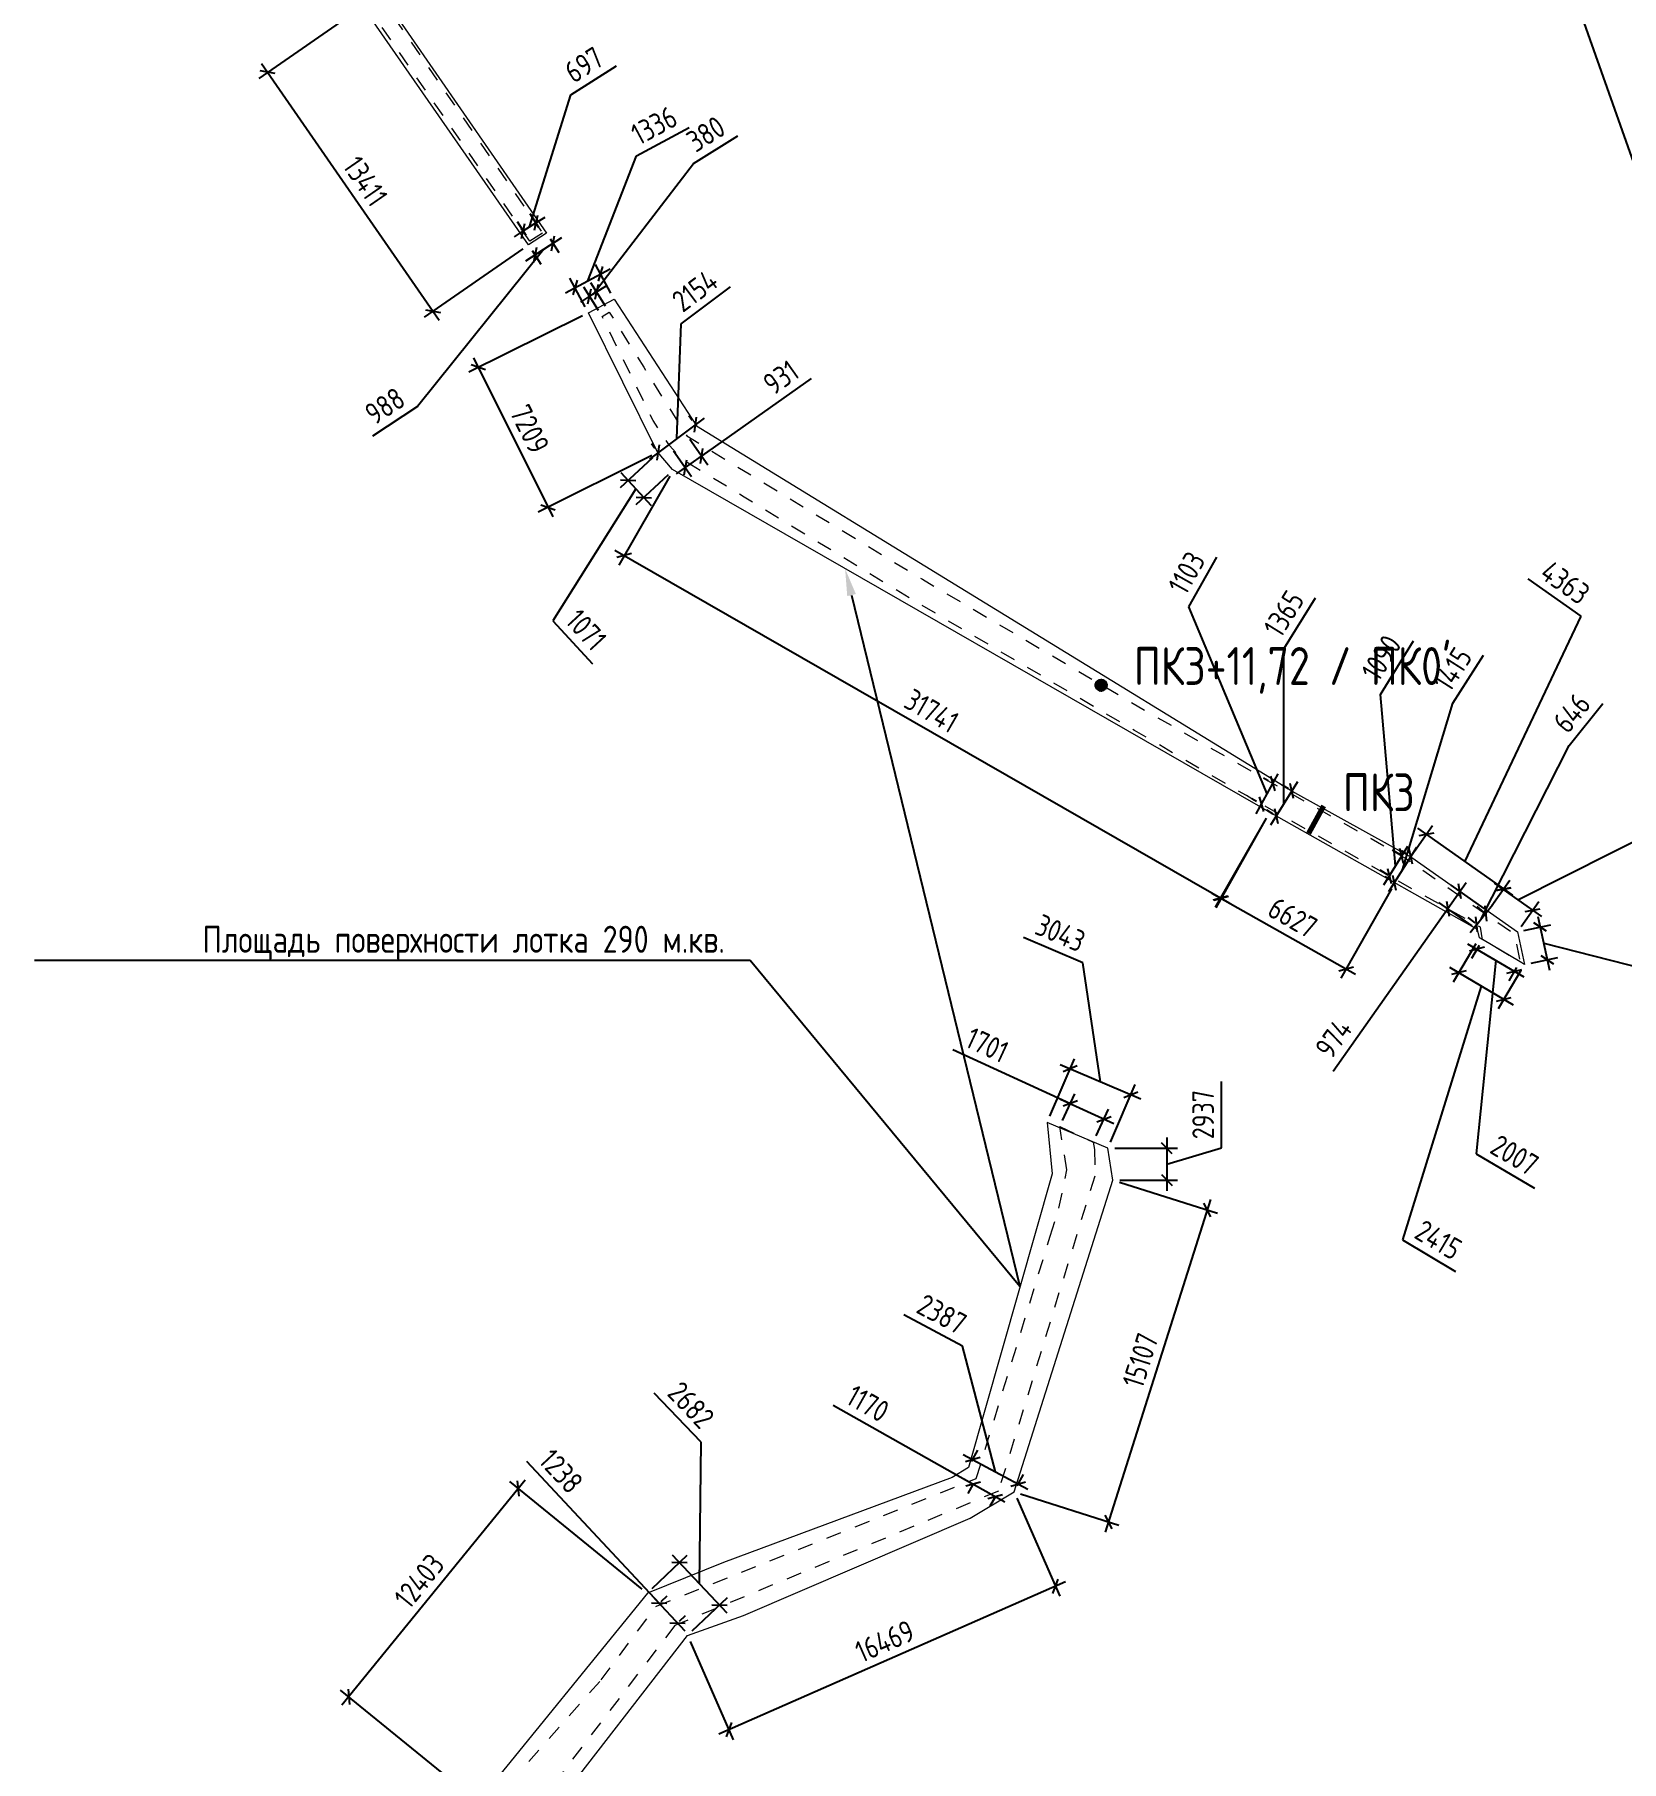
# Model space of a CAD drawing. Header units: millimetres. Extents: x 23457745 to 25202521, y 22218467 to 22861220.
# Drawn here: x 24549136 to 24622388, y 22540791 to 22620525 of the extents above; entities that cross this region are included whole.
import ezdxf
from ezdxf import colors
from ezdxf.entities.mleader import LeaderData, LeaderLine
from ezdxf.math import Vec2, Vec3

# ---------------------------------------------------------------- set-up
doc = ezdxf.new("R2010")
doc.units = ezdxf.units.MM
doc.linetypes.add('Штриховая', pattern=[2822.222233, 1411.111116, -1411.111116])
doc.layers.add('Выноски', color=7, linetype='Continuous')
doc.layers.add('Пикеты', color=1, linetype='Continuous', lineweight=60)
doc.styles.add('GOST 2.304', font='GOST_type.ttf')
doc.dimstyles.new('SPDS', dxfattribs={"dimscale": 100, "dimtxt": 2, "dimasz": 1, "dimexe": 1, "dimexo": 0.625, "dimgap": 0.7, "dimtad": 1, "dimdec": 0, "dimrnd": 0.001, "dimtxsty": 'GOST 2.304', "dimblk": 'OBLIQUE', "dimcen": 1.5, "dimdle": 1, "dimadec": 0, "dimazin": 2, "dimtfac": 0.75, "dimtdec": 0, "dimtmove": 1, "dimatfit": 3, "dimldrblk": 'OBLIQUE', "dimfxl": 1.25, "dimtolj": 1, "dimarcsym": 0})

# ---------------------------------------------------------------- blocks, each defined once
blk = doc.blocks.new('_Oblique')
at = {"color": 0, "linetype": 'ByBlock', "lineweight": -2}
blk.add_line((-0.5, -0.5), (0.5, 0.5), dxfattribs=at)
blk = doc.blocks.new('*D129')
at = {"color": 0, "lineweight": -2, "transparency": 16777216}
for p, q in [((24571819, 22610072), (24573483, 22611160)), ((24572933, 22611087), (24573338, 22610468)), ((24572651, 22610616), (24566816, 22603345)), ((24572106, 22610546), (24572511, 22609927)), ((24566816, 22603345), (24564734, 22601984))]:
    blk.add_line(p, q, dxfattribs=at)
at = {"layer": 'Defpoints', "color": 0, "lineweight": 30, "transparency": 16777216}
for p in [(24572762, 22611348), (24571935, 22610808), (24573064, 22610886)]:
    blk.add_point(p, dxfattribs=at)
at = {"color": 0, "lineweight": -2, "transparency": 16777216, "xscale": 500.0000000000001, "yscale": 500.0000000000001, "zscale": 500.0000000000001}
for p, rotation in [((24573064, 22610886), 33.17093584792181), ((24572237, 22610346), 213.1709358479218)]:
    blk.add_blockref('_Oblique', p, dxfattribs=dict(at, rotation=rotation))
at = {"color": 0, "transparency": 16777216, "insert": (24565309, 22603376), "char_height": 1000, "attachment_point": 5, "rotation": 33.17094, "style": 'GOST 2.304'}
blk.add_mtext('\\A1;988', dxfattribs=at)
blk = doc.blocks.new('*D130')
at = {"color": 0, "lineweight": -2, "transparency": 16777216}
for p, q in [((24573897, 22617744), (24575999, 22619077)), ((24571986, 22611642), (24573897, 22617744)), ((24571827, 22611242), (24571424, 22611877)), ((24571692, 22611455), (24572280, 22611828)), ((24571692, 22611455), (24572280, 22611828)), ((24572416, 22611615), (24572013, 22612250)), ((24572280, 22611828), (24572703, 22612096)), ((24571692, 22611455), (24571269, 22611187))]:
    blk.add_line(p, q, dxfattribs=at)
at = {"layer": 'Defpoints', "color": 0, "lineweight": 30, "transparency": 16777216}
for p in [(24572280, 22611828), (24571994, 22610978), (24572583, 22611351)]:
    blk.add_point(p, dxfattribs=at)
at = {"color": 0, "lineweight": -2, "transparency": 16777216, "xscale": 500.0000000000001, "yscale": 500.0000000000001, "zscale": 500.0000000000001}
for p, rotation in [((24571692, 22611455), 32.37589758672033), ((24572280, 22611828), 212.3758975867203)]:
    blk.add_blockref('_Oblique', p, dxfattribs=dict(at, rotation=rotation))
at = {"color": 0, "transparency": 16777216, "insert": (24574492, 22619129), "char_height": 1000, "attachment_point": 5, "rotation": 32.3759, "style": 'GOST 2.304'}
blk.add_mtext('\\A1;697', dxfattribs=at)
blk = doc.blocks.new('*D131')
at = {"color": 0, "lineweight": -2, "transparency": 16777216}
for p, q in [((24579551, 22614571), (24581599, 22615854)), ((24574916, 22608540), (24579551, 22614571)), ((24575169, 22607779), (24574489, 22608863)), ((24574755, 22608439), (24575077, 22608641)), ((24574755, 22608439), (24575077, 22608641)), ((24575491, 22607980), (24574812, 22609065)), ((24575077, 22608641), (24575501, 22608906)), ((24574755, 22608439), (24574331, 22608174))]:
    blk.add_line(p, q, dxfattribs=at)
at = {"layer": 'Defpoints', "color": 0, "lineweight": 30, "transparency": 16777216}
for p in [(24575077, 22608641), (24575656, 22607715), (24575334, 22607514)]:
    blk.add_point(p, dxfattribs=at)
at = {"color": 0, "lineweight": -2, "transparency": 16777216, "xscale": 500.0000000000001, "yscale": 500.0000000000001, "zscale": 500.0000000000001}
for p, rotation in [((24574755, 22608439), 32.05347084838372), ((24575077, 22608641), 212.0534708483837)]:
    blk.add_blockref('_Oblique', p, dxfattribs=dict(at, rotation=rotation))
at = {"color": 0, "transparency": 16777216, "insert": (24580123, 22615933), "char_height": 1000, "attachment_point": 5, "rotation": 32.05347, "style": 'GOST 2.304'}
blk.add_mtext('\\A1;380', dxfattribs=at)
blk = doc.blocks.new('*D132')
at = {"color": 0, "lineweight": -2, "transparency": 16777216}
for p, q in [((24576915, 22614922), (24579360, 22616230)), ((24574676, 22609155), (24576915, 22614922)), ((24573646, 22608604), (24575706, 22609706)), ((24575737, 22608588), (24575029, 22609911)), ((24574559, 22607958), (24573851, 22609281))]:
    blk.add_line(p, q, dxfattribs=at)
at = {"layer": 'Defpoints', "color": 0, "lineweight": 30, "transparency": 16777216}
for p in [(24575265, 22609470), (24575884, 22608312), (24574707, 22607682)]:
    blk.add_point(p, dxfattribs=at)
at = {"color": 0, "lineweight": -2, "transparency": 16777216, "xscale": 500.0000000000001, "yscale": 500.0000000000001, "zscale": 500.0000000000001}
for p, rotation in [((24575265, 22609470), 28.14807599645665), ((24574087, 22608840), 208.1480759964567)]:
    blk.add_blockref('_Oblique', p, dxfattribs=dict(at, rotation=rotation))
at = {"color": 0, "transparency": 16777216, "insert": (24577736, 22616326), "char_height": 1000, "attachment_point": 5, "rotation": 28.14808, "style": 'GOST 2.304'}
blk.add_mtext('\\A1;1336', dxfattribs=at)
blk = doc.blocks.new('*D133')
at = {"color": 0, "lineweight": -2, "transparency": 16777216}
for p, q in [((24578988, 22607169), (24581267, 22608872)), ((24578781, 22601870), (24578988, 22607169)), ((24580044, 22602814), (24577517, 22600925)), ((24579499, 22602707), (24579344, 22602915)), ((24577774, 22601417), (24577618, 22601625))]:
    blk.add_line(p, q, dxfattribs=at)
at = {"layer": 'Defpoints', "color": 0, "lineweight": 30, "transparency": 16777216}
for p in [(24579686, 22602457), (24577918, 22601225), (24577961, 22601167)]:
    blk.add_point(p, dxfattribs=at)
at = {"color": 0, "lineweight": -2, "transparency": 16777216, "xscale": 500.0000000000001, "yscale": 500.0000000000001, "zscale": 500.0000000000001}
for p, rotation in [((24579643, 22602515), 36.77916341213177), ((24577918, 22601225), 216.7791634121318)]:
    blk.add_blockref('_Oblique', p, dxfattribs=dict(at, rotation=rotation))
at = {"color": 0, "transparency": 16777216, "insert": (24579618, 22608702), "char_height": 1000, "attachment_point": 5, "rotation": 36.77916, "style": 'GOST 2.304'}
blk.add_mtext('\\A1;2154', dxfattribs=at)
blk = doc.blocks.new('*D134')
at = {"color": 0, "lineweight": -2, "transparency": 16777216}
for p, q in [((24584979, 22604638), (24579932, 22601066)), ((24578764, 22600239), (24580340, 22601355)), ((24579387, 22601836), (24580221, 22600658)), ((24578627, 22601298), (24579461, 22600120))]:
    blk.add_line(p, q, dxfattribs=at)
at = {"layer": 'Defpoints', "color": 0, "lineweight": 30, "transparency": 16777216}
for p in [(24578446, 22601553), (24579206, 22602091), (24579932, 22601066)]:
    blk.add_point(p, dxfattribs=at)
at = {"color": 0, "lineweight": -2, "transparency": 16777216, "xscale": 500.0000000000001, "yscale": 500.0000000000001, "zscale": 500.0000000000001}
for p, rotation in [((24579932, 22601066), 35.28800620713806), ((24579172, 22600528), 215.2880062071381)]:
    blk.add_blockref('_Oblique', p, dxfattribs=dict(at, rotation=rotation))
at = {"color": 0, "transparency": 16777216, "insert": (24583589, 22604696), "char_height": 1000, "attachment_point": 5, "rotation": 35.28801, "style": 'GOST 2.304'}
blk.add_mtext('\\A1;931', dxfattribs=at)
blk = doc.blocks.new('*D135')
at = {"color": 0, "lineweight": -2, "transparency": 16777216}
for p, q in [((24606796, 22592157), (24608261, 22594510)), ((24606809, 22585023), (24606796, 22592157)), ((24607434, 22586027), (24606184, 22584019)), ((24607026, 22585692), (24606746, 22585867)), ((24606305, 22584534), (24606024, 22584708))]:
    blk.add_line(p, q, dxfattribs=at)
at = {"layer": 'Defpoints', "color": 0, "lineweight": 30, "transparency": 16777216}
for p in [(24607291, 22585527), (24606449, 22584444), (24606570, 22584368)]:
    blk.add_point(p, dxfattribs=at)
at = {"color": 0, "lineweight": -2, "transparency": 16777216, "xscale": 500.0000000000001, "yscale": 500.0000000000001, "zscale": 500.0000000000001}
for p, rotation in [((24607170, 22585603), 58.09949749974208), ((24606449, 22584444), 238.0994974997421)]:
    blk.add_blockref('_Oblique', p, dxfattribs=dict(at, rotation=rotation))
at = {"color": 0, "transparency": 16777216, "insert": (24606806, 22593783), "char_height": 1000, "attachment_point": 5, "rotation": 58.0995, "style": 'GOST 2.304'}
blk.add_mtext('\\A1;1365', dxfattribs=at)
blk = doc.blocks.new('*D136')
at = {"color": 0, "lineweight": -2, "transparency": 16777216}
for p, q in [((24602416, 22594105), (24603704, 22596398)), ((24606034, 22585468), (24602416, 22594105)), ((24605519, 22584551), (24606548, 22586385)), ((24606079, 22586075), (24605868, 22586194)), ((24605539, 22585113), (24605328, 22585232))]:
    blk.add_line(p, q, dxfattribs=at)
at = {"layer": 'Defpoints', "color": 0, "lineweight": 30, "transparency": 16777216}
for p in [(24606304, 22585949), (24606352, 22585922), (24605812, 22584960)]:
    blk.add_point(p, dxfattribs=at)
at = {"color": 0, "lineweight": -2, "transparency": 16777216, "xscale": 500.0000000000001, "yscale": 500.0000000000001, "zscale": 500.0000000000001}
for p, rotation in [((24606304, 22585949), 60.6872602536714), ((24605764, 22584987), 240.6872602536714)]:
    blk.add_blockref('_Oblique', p, dxfattribs=dict(at, rotation=rotation))
at = {"color": 0, "transparency": 16777216, "insert": (24602318, 22595668), "char_height": 1000, "attachment_point": 5, "rotation": 60.68726, "style": 'GOST 2.304'}
blk.add_mtext('\\A1;1103', dxfattribs=at)
blk = doc.blocks.new('*D137')
at = {"color": 0, "lineweight": -2, "transparency": 16777216}
for p, q in [((24614604, 22589658), (24616015, 22591876)), ((24612279, 22581966), (24614604, 22589658)), ((24612927, 22582985), (24611631, 22580947)), ((24612443, 22582701), (24612237, 22582832)), ((24611683, 22581506), (24611477, 22581637))]:
    blk.add_line(p, q, dxfattribs=at)
at = {"layer": 'Defpoints', "color": 0, "lineweight": 30, "transparency": 16777216}
for p in [(24612707, 22582533), (24611899, 22581369), (24611947, 22581339)]:
    blk.add_point(p, dxfattribs=at)
at = {"color": 0, "lineweight": -2, "transparency": 16777216, "xscale": 500.0000000000001, "yscale": 500.0000000000001, "zscale": 500.0000000000001}
for p, rotation in [((24612659, 22582564), 57.54372303176254), ((24611899, 22581369), 237.5437230317625)]:
    blk.add_blockref('_Oblique', p, dxfattribs=dict(at, rotation=rotation))
at = {"color": 0, "transparency": 16777216, "insert": (24614591, 22591223), "char_height": 1000, "attachment_point": 5, "rotation": 57.54372, "style": 'GOST 2.304'}
blk.add_mtext('\\A1;1415', dxfattribs=at)
blk = doc.blocks.new('*D138')
at = {"color": 0, "lineweight": -2, "transparency": 16777216}
for p, q in [((24611264, 22590057), (24612795, 22592538)), ((24611960, 22582139), (24611264, 22590057)), ((24612509, 22583028), (24611411, 22581250)), ((24612198, 22582633), (24611821, 22582865)), ((24611625, 22581705), (24611248, 22581938))]:
    blk.add_line(p, q, dxfattribs=at)
at = {"layer": 'Defpoints', "color": 0, "lineweight": 30, "transparency": 16777216}
for p in [(24612463, 22582468), (24611674, 22581675), (24611891, 22581541)]:
    blk.add_point(p, dxfattribs=at)
at = {"color": 0, "lineweight": -2, "transparency": 16777216, "xscale": 500.0000000000001, "yscale": 500.0000000000001, "zscale": 500.0000000000001}
for p, rotation in [((24612246, 22582602), 58.3139419990542), ((24611674, 22581675), 238.3139419990542)]:
    blk.add_blockref('_Oblique', p, dxfattribs=dict(at, rotation=rotation))
at = {"color": 0, "transparency": 16777216, "insert": (24611306, 22591745), "char_height": 1000, "attachment_point": 5, "rotation": 58.31394, "style": 'GOST 2.304'}
blk.add_mtext('\\A1;1090', dxfattribs=at)
blk = doc.blocks.new('*D139')
at = {"color": 0, "lineweight": -2, "transparency": 16777216}
for p, q in [((24619974, 22587695), (24621532, 22589634)), ((24615912, 22579693), (24619974, 22587695)), ((24615710, 22579442), (24616114, 22579945)), ((24615710, 22579442), (24616114, 22579945)), ((24616036, 22580008), (24615725, 22580258)), ((24616114, 22579945), (24616428, 22580335)), ((24615631, 22579505), (24615320, 22579755)), ((24615710, 22579442), (24615397, 22579052))]:
    blk.add_line(p, q, dxfattribs=at)
at = {"layer": 'Defpoints', "color": 0, "lineweight": 30, "transparency": 16777216}
for p in [(24616114, 22579945), (24616280, 22579813), (24615875, 22579309)]:
    blk.add_point(p, dxfattribs=at)
at = {"color": 0, "lineweight": -2, "transparency": 16777216, "xscale": 500.0000000000001, "yscale": 500.0000000000001, "zscale": 500.0000000000001}
for p, rotation in [((24616114, 22579945), 231.2246603071635), ((24615710, 22579442), 51.22466030716352)]:
    blk.add_blockref('_Oblique', p, dxfattribs=dict(at, rotation=rotation))
at = {"color": 0, "transparency": 16777216, "insert": (24620090, 22589197), "char_height": 1000, "attachment_point": 5, "rotation": 51.22466, "style": 'GOST 2.304'}
blk.add_mtext('\\A1;646', dxfattribs=at)
blk = doc.blocks.new('*D140')
at = {"color": 0, "lineweight": -2, "transparency": 16777216}
for p, q in [((24614081, 22579760), (24615219, 22581374)), ((24616052, 22580174), (24614522, 22581253)), ((24609079, 22572666), (24614369, 22580169)), ((24615491, 22579378), (24613961, 22580457))]:
    blk.add_line(p, q, dxfattribs=at)
at = {"layer": 'Defpoints', "color": 0, "lineweight": 30, "transparency": 16777216}
for p in [(24614930, 22580965), (24616307, 22579994), (24615746, 22579198)]:
    blk.add_point(p, dxfattribs=at)
at = {"color": 0, "lineweight": -2, "transparency": 16777216, "xscale": 500.0000000000001, "yscale": 500.0000000000001, "zscale": 500.0000000000001}
for p, rotation in [((24614930, 22580965), 54.81044502729927), ((24614369, 22580169), 234.8104450272993)]:
    blk.add_blockref('_Oblique', p, dxfattribs=dict(at, rotation=rotation))
at = {"color": 0, "transparency": 16777216, "insert": (24609100, 22574173), "char_height": 1000, "attachment_point": 5, "rotation": 54.81045, "style": 'GOST 2.304'}
blk.add_mtext('\\A1;974', dxfattribs=at)
blk = doc.blocks.new('*D141')
at = {"color": 0, "lineweight": -2, "transparency": 16777216}
for p, q in [((24615670, 22578547), (24614624, 22576778)), ((24614448, 22577463), (24617387, 22575724)), ((24617748, 22577317), (24616702, 22575548)), ((24615917, 22576594), (24612284, 22564868)), ((24612284, 22564868), (24614732, 22563420))]:
    blk.add_line(p, q, dxfattribs=at)
at = {"layer": 'Defpoints', "color": 0, "lineweight": 30, "transparency": 16777216}
for p in [(24615829, 22578816), (24617908, 22577586), (24616957, 22575979)]:
    blk.add_point(p, dxfattribs=at)
at = {"color": 0, "lineweight": -2, "transparency": 16777216, "xscale": 500.0000000000001, "yscale": 500.0000000000001, "zscale": 500.0000000000001}
for p, rotation in [((24614878, 22577209), 149.3858262253854), ((24616957, 22575979), 329.3858262253853)]:
    blk.add_blockref('_Oblique', p, dxfattribs=dict(at, rotation=rotation))
at = {"color": 0, "transparency": 16777216, "insert": (24613941, 22564876), "char_height": 1000, "attachment_point": 5, "rotation": 329.38583, "style": 'GOST 2.304'}
blk.add_mtext('\\A1;2415', dxfattribs=at)
blk = doc.blocks.new('*D142')
at = {"color": 0, "lineweight": -2, "transparency": 16777216}
for p, q in [((24615288, 22578548), (24617876, 22577016)), ((24615820, 22578466), (24615463, 22577863)), ((24616582, 22577782), (24615677, 22568852)), ((24617548, 22577444), (24617191, 22576840)), ((24615677, 22568852), (24618371, 22567257))]:
    blk.add_line(p, q, dxfattribs=at)
at = {"layer": 'Defpoints', "color": 0, "lineweight": 30, "transparency": 16777216}
for p in [(24615980, 22578735), (24617707, 22577713), (24617445, 22577270)]:
    blk.add_point(p, dxfattribs=at)
at = {"color": 0, "lineweight": -2, "transparency": 16777216, "xscale": 500.0000000000001, "yscale": 500.0000000000001, "zscale": 500.0000000000001}
for p, rotation in [((24615718, 22578293), 149.3795834981061), ((24617445, 22577270), 329.3795834981061)]:
    blk.add_blockref('_Oblique', p, dxfattribs=dict(at, rotation=rotation))
at = {"color": 0, "transparency": 16777216, "insert": (24617457, 22568787), "char_height": 1000, "attachment_point": 5, "rotation": 329.37958, "style": 'GOST 2.304'}
blk.add_mtext('\\A1;2007', dxfattribs=at)
blk = doc.blocks.new('*D125')
at = {"color": 0, "lineweight": -2, "transparency": 16777216}
for p, q in [((24564045, 22621656), (24559482, 22618497)), ((24559608, 22619193), (24567811, 22607344)), ((24571678, 22610630), (24567115, 22607471))]:
    blk.add_line(p, q, dxfattribs=at)
at = {"layer": 'Defpoints', "color": 0, "lineweight": 30, "transparency": 16777216}
for p in [(24564302, 22621834), (24571935, 22610808), (24567527, 22607755)]:
    blk.add_point(p, dxfattribs=at)
at = {"color": 0, "lineweight": -2, "transparency": 16777216, "xscale": 500.0000000000001, "yscale": 500.0000000000001, "zscale": 500.0000000000001}
for p, rotation in [((24559893, 22618782), 124.6947609762698), ((24567527, 22607755), 304.6947609762697)]:
    blk.add_blockref('_Oblique', p, dxfattribs=dict(at, rotation=rotation))
at = {"color": 0, "transparency": 16777216, "insert": (24564409, 22613753), "char_height": 1000, "attachment_point": 5, "rotation": 304.69476, "style": 'GOST 2.304'}
blk.add_mtext('\\A1;13411', dxfattribs=at)
blk = doc.blocks.new('*D145')
at = {"color": 0, "lineweight": -2, "transparency": 16777216}
for p, q in [((24574427, 22607543), (24569177, 22604932)), ((24569402, 22605603), (24573057, 22598252)), ((24577637, 22601088), (24572387, 22598477))]:
    blk.add_line(p, q, dxfattribs=at)
at = {"layer": 'Defpoints', "color": 0, "lineweight": 30, "transparency": 16777216}
for p in [(24574707, 22607682), (24577916, 22601227), (24572834, 22598700)]:
    blk.add_point(p, dxfattribs=at)
at = {"color": 0, "lineweight": -2, "transparency": 16777216, "xscale": 500.0000000000001, "yscale": 500.0000000000001, "zscale": 500.0000000000001}
for p, rotation in [((24569624, 22605155), 116.4390675373255), ((24572834, 22598700), 296.4390675373255)]:
    blk.add_blockref('_Oblique', p, dxfattribs=dict(at, rotation=rotation))
at = {"color": 0, "transparency": 16777216, "insert": (24571991, 22602306), "char_height": 1000, "attachment_point": 5, "rotation": 296.43907, "style": 'GOST 2.304'}
blk.add_mtext('\\A1;7209', dxfattribs=at)
blk = doc.blocks.new('*D146')
at = {"color": 0, "lineweight": -2, "transparency": 16777216}
for p, q in [((24577664, 22600985), (24576165, 22599599)), ((24576193, 22600305), (24577599, 22598785)), ((24578391, 22600199), (24576892, 22598813)), ((24576896, 22599545), (24573060, 22593455)), ((24573060, 22593455), (24574894, 22591473))]:
    blk.add_line(p, q, dxfattribs=at)
at = {"layer": 'Defpoints', "color": 0, "lineweight": 30, "transparency": 16777216}
for p in [(24577894, 22601197), (24578621, 22600412), (24577259, 22599152)]:
    blk.add_point(p, dxfattribs=at)
at = {"color": 0, "lineweight": -2, "transparency": 16777216, "xscale": 500.0000000000001, "yscale": 500.0000000000001, "zscale": 500.0000000000001}
for p, rotation in [((24576532, 22599938), 132.7703330644453), ((24577259, 22599152), 312.7703330644453)]:
    blk.add_blockref('_Oblique', p, dxfattribs=dict(at, rotation=rotation))
at = {"color": 0, "transparency": 16777216, "insert": (24574601, 22593041), "char_height": 1000, "attachment_point": 5, "rotation": 312.77033, "style": 'GOST 2.304'}
blk.add_mtext('\\A1;1071', dxfattribs=at)
blk = doc.blocks.new('*D147')
at = {"color": 0, "lineweight": -2, "transparency": 16777216}
for p, q in [((24578465, 22600141), (24576106, 22596031)), ((24575922, 22596713), (24604317, 22580414)), ((24605993, 22584339), (24603634, 22580229))]:
    blk.add_line(p, q, dxfattribs=at)
at = {"layer": 'Defpoints', "color": 0, "lineweight": 30, "transparency": 16777216}
for p in [(24578621, 22600412), (24606149, 22584610), (24603883, 22580663)]:
    blk.add_point(p, dxfattribs=at)
at = {"color": 0, "lineweight": -2, "transparency": 16777216, "xscale": 500.0000000000001, "yscale": 500.0000000000001, "zscale": 500.0000000000001}
for p, rotation in [((24576355, 22596465), 150.1435850966094), ((24603883, 22580663), 330.1435850966094)]:
    blk.add_blockref('_Oblique', p, dxfattribs=dict(at, rotation=rotation))
at = {"color": 0, "transparency": 16777216, "insert": (24590543, 22589301), "char_height": 1000, "attachment_point": 5, "rotation": 330.14359, "style": 'GOST 2.304'}
blk.add_mtext('\\A1;31741', dxfattribs=at)
blk = doc.blocks.new('*D148')
at = {"color": 0, "lineweight": -2, "transparency": 16777216}
for p, q in [((24605995, 22584338), (24603664, 22580204)), ((24603474, 22580885), (24610118, 22577139)), ((24611768, 22581083), (24609437, 22576949))]:
    blk.add_line(p, q, dxfattribs=at)
at = {"layer": 'Defpoints', "color": 0, "lineweight": 30, "transparency": 16777216}
for p in [(24606149, 22584610), (24611921, 22581355), (24609682, 22577384)]:
    blk.add_point(p, dxfattribs=at)
at = {"color": 0, "lineweight": -2, "transparency": 16777216, "xscale": 500.0000000000001, "yscale": 500.0000000000001, "zscale": 500.0000000000001}
for p, rotation in [((24603910, 22580639), 150.5813841252835), ((24609682, 22577384), 330.5813841252835)]:
    blk.add_blockref('_Oblique', p, dxfattribs=dict(at, rotation=rotation))
at = {"color": 0, "transparency": 16777216, "insert": (24607214, 22579753), "char_height": 1000, "attachment_point": 5, "rotation": 330.58138, "style": 'GOST 2.304'}
blk.add_mtext('\\A1;6627', dxfattribs=at)
blk = doc.blocks.new('*D149')
at = {"color": 0, "lineweight": -2, "transparency": 16777216}
for p, q in [((24620523, 22593668), (24618081, 22595388)), ((24615162, 22582334), (24620523, 22593668)), ((24612836, 22582820), (24613667, 22583999)), ((24612970, 22583878), (24617355, 22580791)), ((24616404, 22580308), (24617234, 22581487))]:
    blk.add_line(p, q, dxfattribs=at)
at = {"layer": 'Defpoints', "color": 0, "lineweight": 30, "transparency": 16777216}
for p in [(24612657, 22582565), (24616946, 22581078), (24616224, 22580053)]:
    blk.add_point(p, dxfattribs=at)
at = {"color": 0, "lineweight": -2, "transparency": 16777216, "xscale": 500.0000000000001, "yscale": 500.0000000000001, "zscale": 500.0000000000001}
for p, rotation in [((24613379, 22583590), 144.8476676909574), ((24616946, 22581078), 324.8476676909574)]:
    blk.add_blockref('_Oblique', p, dxfattribs=dict(at, rotation=rotation))
at = {"color": 0, "transparency": 16777216, "insert": (24619792, 22595224), "char_height": 1000, "attachment_point": 5, "rotation": 324.84767, "style": 'GOST 2.304'}
blk.add_mtext('\\A1;4363', dxfattribs=at)
blk = doc.blocks.new('*D150')
at = {"color": 0, "lineweight": -2, "transparency": 16777216}
for p, q in [((24617608, 22580572), (24625325, 22584472)), ((24625325, 22584472), (24627708, 22582792)), ((24616404, 22580308), (24617216, 22581460)), ((24616519, 22581339), (24618696, 22579804)), ((24617764, 22579349), (24618576, 22580501))]:
    blk.add_line(p, q, dxfattribs=at)
at = {"layer": 'Defpoints', "color": 0, "lineweight": 30, "transparency": 16777216}
for p in [(24616224, 22580053), (24618287, 22580092), (24617584, 22579094)]:
    blk.add_point(p, dxfattribs=at)
at = {"color": 0, "lineweight": -2, "transparency": 16777216, "xscale": 500.0000000000001, "yscale": 500.0000000000001, "zscale": 500.0000000000001}
for p, rotation in [((24616928, 22581051), 144.8104450274171), ((24618287, 22580092), 324.8104450274171)]:
    blk.add_blockref('_Oblique', p, dxfattribs=dict(at, rotation=rotation))
at = {"color": 0, "transparency": 16777216, "insert": (24627007, 22584327), "char_height": 1000, "attachment_point": 5, "rotation": 324.81045, "style": 'GOST 2.304'}
blk.add_mtext('\\A1;1664', dxfattribs=at)
blk = doc.blocks.new('*D126')
at = {"color": 0, "lineweight": -2, "transparency": 16777216}
for p, q in [((24618532, 22579809), (24619066, 22577323)), ((24617889, 22579160), (24619126, 22579425)), ((24618799, 22578566), (24626733, 22576549)), ((24618213, 22577652), (24619450, 22577917)), ((24626733, 22576549), (24627315, 22573839))]:
    blk.add_line(p, q, dxfattribs=at)
at = {"layer": 'Defpoints', "color": 0, "lineweight": 30, "transparency": 16777216}
for p in [(24617584, 22579094), (24617908, 22577586), (24618961, 22577812)]:
    blk.add_point(p, dxfattribs=at)
at = {"color": 0, "lineweight": -2, "transparency": 16777216, "xscale": 500.0000000000001, "yscale": 500.0000000000001, "zscale": 500.0000000000001}
for p, rotation in [((24618637, 22579320), 102.127229566412), ((24618961, 22577812), 282.127229566412)]:
    blk.add_blockref('_Oblique', p, dxfattribs=dict(at, rotation=rotation))
at = {"color": 0, "transparency": 16777216, "insert": (24627855, 22575373), "char_height": 1000, "attachment_point": 5, "rotation": 282.12723, "style": 'GOST 2.304'}
blk.add_mtext('\\A1;1543', dxfattribs=at)
blk = doc.blocks.new('*D151')
at = {"color": 0, "lineweight": -2, "transparency": 16777216}
for p, q in [((24597531, 22577670), (24594782, 22578840)), ((24598340, 22572176), (24597531, 22577670)), ((24596008, 22570582), (24597135, 22573231)), ((24596480, 22572967), (24600200, 22571384)), ((24598809, 22569390), (24599936, 22572040))]:
    blk.add_line(p, q, dxfattribs=at)
at = {"layer": 'Defpoints', "color": 0, "lineweight": 30, "transparency": 16777216}
for p in [(24599740, 22571580), (24595886, 22570294), (24598686, 22569103)]:
    blk.add_point(p, dxfattribs=at)
at = {"color": 0, "lineweight": -2, "transparency": 16777216, "xscale": 500.0000000000001, "yscale": 500.0000000000001, "zscale": 500.0000000000001}
for p, rotation in [((24596940, 22572771), 156.9577379486958), ((24599740, 22571580), 336.9577379486958)]:
    blk.add_blockref('_Oblique', p, dxfattribs=dict(at, rotation=rotation))
at = {"color": 0, "transparency": 16777216, "insert": (24596490, 22579038), "char_height": 1000, "attachment_point": 5, "rotation": 336.95774, "style": 'GOST 2.304'}
blk.add_mtext('\\A1;3043', dxfattribs=at)
blk = doc.blocks.new('*D152')
at = {"color": 0, "lineweight": -2, "transparency": 16777216}
for p, q in [((24591527, 22573668), (24596952, 22571163)), ((24596498, 22571373), (24598950, 22570241)), ((24596593, 22570386), (24597162, 22571617)), ((24598137, 22569673), (24598706, 22570905))]:
    blk.add_line(p, q, dxfattribs=at)
at = {"layer": 'Defpoints', "color": 0, "lineweight": 30, "transparency": 16777216}
for p in [(24598496, 22570451), (24596462, 22570102), (24598006, 22569389)]:
    blk.add_point(p, dxfattribs=at)
at = {"color": 0, "lineweight": -2, "transparency": 16777216, "xscale": 500.0000000000001, "yscale": 500.0000000000001, "zscale": 500.0000000000001}
for p, rotation in [((24596952, 22571163), 155.2221797768883), ((24598496, 22570451), 335.2221797768884)]:
    blk.add_blockref('_Oblique', p, dxfattribs=dict(at, rotation=rotation))
at = {"color": 0, "transparency": 16777216, "insert": (24593109, 22573874), "char_height": 1000, "attachment_point": 5, "rotation": 335.22218, "style": 'GOST 2.304'}
blk.add_mtext('\\A1;1701', dxfattribs=at)
blk = doc.blocks.new('*D153')
at = {"color": 0, "lineweight": -2, "transparency": 16777216}
for p, q in [((24603930, 22569127), (24603930, 22572187)), ((24601402, 22569603), (24601402, 22567134)), ((24598999, 22569103), (24601902, 22569103)), ((24601402, 22568369), (24603930, 22569127)), ((24599230, 22567634), (24601902, 22567634))]:
    blk.add_line(p, q, dxfattribs=at)
at = {"layer": 'Defpoints', "color": 0, "lineweight": 30, "transparency": 16777216}
for p in [(24598686, 22569103), (24598917, 22567634), (24601402, 22567634)]:
    blk.add_point(p, dxfattribs=at)
at = {"color": 0, "lineweight": -2, "transparency": 16777216, "xscale": 500.0000000000001, "yscale": 500.0000000000001, "zscale": 500.0000000000001}
for p, rotation in [((24601402, 22569103), 90), ((24601402, 22567634), 270)]:
    blk.add_blockref('_Oblique', p, dxfattribs=dict(at, rotation=rotation))
at = {"color": 0, "transparency": 16777216, "insert": (24603079, 22570657), "char_height": 1000, "attachment_point": 5, "rotation": 90, "style": 'GOST 2.304'}
blk.add_mtext('\\A1;2937', dxfattribs=at)
blk = doc.blocks.new('*D154')
at = {"color": 0, "lineweight": -2, "transparency": 16777216}
for p, q in [((24599215, 22567540), (24603748, 22566102)), ((24603423, 22566730), (24598553, 22551376)), ((24594647, 22553140), (24599180, 22551702))]:
    blk.add_line(p, q, dxfattribs=at)
at = {"layer": 'Defpoints', "color": 0, "lineweight": 30, "transparency": 16777216}
for p in [(24598917, 22567634), (24594349, 22553234), (24598704, 22551853)]:
    blk.add_point(p, dxfattribs=at)
at = {"color": 0, "lineweight": -2, "transparency": 16777216, "xscale": 500.0000000000001, "yscale": 500.0000000000001, "zscale": 500.0000000000001}
for p, rotation in [((24603272, 22566253), 72.40051622641158), ((24598704, 22551853), 252.4005162264116)]:
    blk.add_blockref('_Oblique', p, dxfattribs=dict(at, rotation=rotation))
at = {"color": 0, "transparency": 16777216, "insert": (24600177, 22559310), "char_height": 1000, "attachment_point": 5, "rotation": 72.40052, "style": 'GOST 2.304'}
blk.add_mtext('\\A1;15107', dxfattribs=at)
blk = doc.blocks.new('*D155')
at = {"color": 0, "lineweight": -2, "transparency": 16777216}
for p, q in [((24586006, 22557242), (24592465, 22553595)), ((24592029, 22553841), (24593919, 22552774)), ((24592454, 22553577), (24592219, 22553160)), ((24593473, 22553001), (24593238, 22552584))]:
    blk.add_line(p, q, dxfattribs=at)
at = {"layer": 'Defpoints', "color": 0, "lineweight": 30, "transparency": 16777216}
for p in [(24592608, 22553849), (24593484, 22553020), (24593627, 22553273)]:
    blk.add_point(p, dxfattribs=at)
at = {"color": 0, "lineweight": -2, "transparency": 16777216, "xscale": 500.0000000000001, "yscale": 500.0000000000001, "zscale": 500.0000000000001}
for p, rotation in [((24592465, 22553595), 150.5492599711794), ((24593484, 22553020), 330.5492599711794)]:
    blk.add_blockref('_Oblique', p, dxfattribs=dict(at, rotation=rotation))
at = {"color": 0, "transparency": 16777216, "insert": (24587601, 22557318), "char_height": 1000, "attachment_point": 5, "rotation": 330.54926, "style": 'GOST 2.304'}
blk.add_mtext('\\A1;1170', dxfattribs=at)
blk = doc.blocks.new('*D156')
at = {"color": 0, "lineweight": -2, "transparency": 16777216}
for p, q in [((24591964, 22559972), (24589266, 22561417)), ((24593492, 22554162), (24591964, 22559972)), ((24592393, 22554637), (24592676, 22555166)), ((24592000, 22554962), (24594985, 22553363)), ((24594497, 22553510), (24594781, 22554040))]:
    blk.add_line(p, q, dxfattribs=at)
at = {"layer": 'Defpoints', "color": 0, "lineweight": 30, "transparency": 16777216}
for p in [(24592245, 22554361), (24594545, 22553599), (24594349, 22553234)]:
    blk.add_point(p, dxfattribs=at)
at = {"color": 0, "lineweight": -2, "transparency": 16777216, "xscale": 500.0000000000001, "yscale": 500.0000000000001, "zscale": 500.0000000000001}
for p, rotation in [((24592440, 22554726), 151.830947021548), ((24594545, 22553599), 331.830947021548)]:
    blk.add_blockref('_Oblique', p, dxfattribs=dict(at, rotation=rotation))
at = {"color": 0, "transparency": 16777216, "insert": (24591017, 22561444), "char_height": 1000, "attachment_point": 5, "rotation": 331.83095, "style": 'GOST 2.304'}
blk.add_mtext('\\A1;2387', dxfattribs=at)
blk = doc.blocks.new('*D157')
at = {"color": 0, "lineweight": -2, "transparency": 16777216}
for p, q in [((24594475, 22552948), (24596465, 22548418)), ((24596721, 22549077), (24580727, 22542052)), ((24579396, 22546325), (24581386, 22541795))]:
    blk.add_line(p, q, dxfattribs=at)
at = {"layer": 'Defpoints', "color": 0, "lineweight": 30, "transparency": 16777216}
for p in [(24594349, 22553234), (24579271, 22546611), (24581185, 22542253)]:
    blk.add_point(p, dxfattribs=at)
at = {"color": 0, "lineweight": -2, "transparency": 16777216, "xscale": 500.0000000000001, "yscale": 500.0000000000001, "zscale": 500.0000000000001}
for p, rotation in [((24596263, 22548876), 23.7120075423427), ((24581185, 22542253), 203.7120075423426)]:
    blk.add_blockref('_Oblique', p, dxfattribs=dict(at, rotation=rotation))
at = {"color": 0, "transparency": 16777216, "insert": (24588382, 22546344), "char_height": 1000, "attachment_point": 5, "rotation": 23.71201, "style": 'GOST 2.304'}
blk.add_mtext('\\A1;16469', dxfattribs=at)
blk = doc.blocks.new('*D158')
at = {"color": 0, "lineweight": -2, "transparency": 16777216}
for p, q in [((24571781, 22553785), (24563327, 22543385)), ((24577181, 22548752), (24571078, 22553713)), ((24569358, 22539128), (24563255, 22544088))]:
    blk.add_line(p, q, dxfattribs=at)
at = {"layer": 'Defpoints', "color": 0, "lineweight": 30, "transparency": 16777216}
for p in [(24577423, 22548555), (24563643, 22543773), (24569600, 22538931)]:
    blk.add_point(p, dxfattribs=at)
at = {"color": 0, "lineweight": -2, "transparency": 16777216, "xscale": 500.0000000000001, "yscale": 500.0000000000001, "zscale": 500.0000000000001}
for p, rotation in [((24571466, 22553397), 50.89535724804644), ((24563643, 22543773), 230.8953572480465)]:
    blk.add_blockref('_Oblique', p, dxfattribs=dict(at, rotation=rotation))
at = {"color": 0, "transparency": 16777216, "insert": (24566894, 22549122), "char_height": 1000, "attachment_point": 5, "rotation": 50.89536, "style": 'GOST 2.304'}
blk.add_mtext('\\A1;12403', dxfattribs=at)
blk = doc.blocks.new('*D160')
at = {"color": 0, "lineweight": -2, "transparency": 16777216}
for p, q in [((24571851, 22554653), (24577973, 22548092)), ((24577632, 22548458), (24579159, 22546821)), ((24578068, 22548181), (24578339, 22548433)), ((24578913, 22547276), (24579183, 22547528))]:
    blk.add_line(p, q, dxfattribs=at)
at = {"layer": 'Defpoints', "color": 0, "lineweight": 30, "transparency": 16777216}
for p in [(24577840, 22547968), (24578818, 22547187), (24578685, 22547063)]:
    blk.add_point(p, dxfattribs=at)
at = {"color": 0, "lineweight": -2, "transparency": 16777216, "xscale": 500.0000000000001, "yscale": 500.0000000000001, "zscale": 500.0000000000001}
for p, rotation in [((24577973, 22548092), 133.0190702097354), ((24578818, 22547187), 313.0190702097353)]:
    blk.add_blockref('_Oblique', p, dxfattribs=dict(at, rotation=rotation))
at = {"color": 0, "transparency": 16777216, "insert": (24573443, 22554194), "char_height": 1000, "attachment_point": 5, "rotation": 313.01907, "style": 'GOST 2.304'}
blk.add_mtext('\\A1;1238', dxfattribs=at)
blk = doc.blocks.new('*D127')
at = {"color": 0, "lineweight": -2, "transparency": 16777216}
for p, q in [((24579903, 22555528), (24577743, 22557800)), ((24579829, 22548992), (24579903, 22555528)), ((24577650, 22548770), (24579268, 22550309)), ((24578561, 22550327), (24581098, 22547658)), ((24579497, 22546827), (24581116, 22548365))]:
    blk.add_line(p, q, dxfattribs=at)
at = {"layer": 'Defpoints', "color": 0, "lineweight": 30, "transparency": 16777216}
for p in [(24577423, 22548555), (24580753, 22548020), (24579271, 22546611)]:
    blk.add_point(p, dxfattribs=at)
at = {"color": 0, "lineweight": -2, "transparency": 16777216, "xscale": 500.0000000000001, "yscale": 500.0000000000001, "zscale": 500.0000000000001}
for p, rotation in [((24578906, 22549964), 133.5439119446922), ((24580753, 22548020), 313.5439119446922)]:
    blk.add_blockref('_Oblique', p, dxfattribs=dict(at, rotation=rotation))
at = {"color": 0, "transparency": 16777216, "insert": (24579440, 22557250), "char_height": 1000, "attachment_point": 5, "rotation": 313.54391, "style": 'GOST 2.304'}
blk.add_mtext('\\A1;2682', dxfattribs=at)
blk = doc.blocks.new('*D187')
at = {"color": 0, "lineweight": -2, "transparency": 16777216}
for p, q in [((24617240, 22646951), (24611680, 22644988)), ((24611985, 22645626), (24645888, 22549604)), ((24650809, 22551872), (24645250, 22549909))]:
    blk.add_line(p, q, dxfattribs=at)
at = {"layer": 'Defpoints', "color": 0, "lineweight": 30, "transparency": 16777216}
for p in [(24617534, 22647055), (24651104, 22551976), (24645721, 22550075)]:
    blk.add_point(p, dxfattribs=at)
at = {"color": 0, "lineweight": -2, "transparency": 16777216, "xscale": 500.0000000000001, "yscale": 500.0000000000001, "zscale": 500.0000000000001}
for p, rotation in [((24612152, 22645155), 109.4464575199588), ((24645721, 22550075), 289.4464575199588)]:
    blk.add_blockref('_Oblique', p, dxfattribs=dict(at, rotation=rotation))
at = {"color": 0, "transparency": 16777216, "insert": (24629738, 22597898), "char_height": 1000, "attachment_point": 5, "rotation": 289.44646, "style": 'GOST 2.304'}
blk.add_mtext('\\A1;100832', dxfattribs=at)

msp = doc.modelspace()

# ---------------------------------------------------------------- hatches: boundary and pattern name
at = {"layer": 'Пикеты'}
h = msp.add_hatch(dxfattribs=at)
h.set_pattern_fill('ANGLE', color=256)
h.set_pattern_definition([(0, (323769.2305, -84660.967), (0, 6.985), [5.08, -1.905]), (90, (323769.2305, -84660.967), (-6.985, 4e-16), [5.08, -1.905])])
h.paths.add_polyline_path([(24598166.331, 22590483.389, 1), (24598571.154, 22590483.389, 1)])

# ---------------------------------------------------------------- linework, layer by layer
at = {"lineweight": 20}
for points in [[(24565136.92, 22622700.074), (24565316.92, 22622700.545), (24565100.62, 22622449.073), (24572762.359, 22611348.121), (24571935.418, 22610807.584), (24563799.672, 22622549.967), (24563767.814, 22622660.641), (24564499.267, 22623594.672), (24565316.92, 22622700.074)], [(24574706.517, 22607681.962), (24575884.443, 22608312.187), (24579686.421, 22602456.95), (24607291.335, 22585527.284), (24612706.715, 22582532.972), (24617583.531, 22579094.088), (24617907.607, 22577585.906), (24617707.067, 22577712.608), (24615979.652, 22578735.03), (24615829.222, 22578815.753), (24615746.244, 22579197.976), (24606569.955, 22584368.361), (24578579.055, 22600435.521), (24577868.952, 22601276.08), (24574706.517, 22607681.962)], [(24561327.995, 22506046.456), (24563218.577, 22504968.841), (24566019.947, 22513668.886), (24569785.503, 22525642.558), (24572133.955, 22532500.999), (24572466.037, 22534847.941), (24572986.882, 22538479.472), (24579270.542, 22546611.35), (24581861.195, 22547536.763), (24592317.777, 22552019.742), (24594349.337, 22553234.247), (24598917.183, 22567634.372), (24598686.419, 22569102.8), (24595886.008, 22570293.942), (24596102.158, 22567921.45), (24592245.191, 22554361.018), (24591498.771, 22553896.592), (24580939.602, 22549974.829), (24577423.221, 22548555.034), (24569600.385, 22538930.63), (24570437.508, 22535029.173), (24569726.915, 22532063.603), (24564036.106, 22514277.227), (24561327.995, 22506046.456)]]:
    msp.add_lwpolyline(points, dxfattribs=at)
at = {"color": 5, "linetype": 'Штриховая', "lineweight": 20, "ltscale": 0.5}
for points in [[(24563947.63, 22622652.481), (24564505.286, 22623414.258), (24565136.92, 22622700.074), (24564925.515, 22622490.763), (24572583.032, 22611350.942), (24571994.313, 22610977.677), (24563947.629, 22622652.48)], [(24570077.238, 22538677.23), (24575284.076, 22544554.932), (24577839.927, 22547967.871), (24592607.968, 22553848.776), (24596015.155, 22565049.705), (24596421.076, 22566331.932), (24596788.079, 22568103.93), (24596462.088, 22570101.926)], [(24596462.076, 22570101.931), (24598006.172, 22569389.185), (24598070.456, 22569051.114), (24598073.915, 22567818.174), (24593627.109, 22553273.33), (24578684.669, 22547062.601), (24572367.017, 22538786.233)]]:
    msp.add_lwpolyline(points, dxfattribs=at)
at = {"color": 5, "linetype": 'Штриховая', "lineweight": 20, "ltscale": 0.5, "flags": 128}
msp.add_lwpolyline([(24575334.358, 22607513.692), (24575666.098, 22607699.957), (24577254.739, 22605162.873), (24578837.969, 22602622.75), (24579239.634, 22601992.755), (24590118.663, 22595373.009), (24600424.466, 22589302.039), (24605616.318, 22586334.705), (24610830.793, 22583406.954), (24612463.431, 22582468.397), (24613375.489, 22581833.65), (24617447.055, 22579000.04), (24617707.067, 22577712.608), (24615981.631, 22578725.569), (24615875.055, 22579309.038), (24612890.008, 22580984.128), (24610282.466, 22582447.563), (24605073.826, 22585385.523), (24599905.129, 22588393.371), (24589599.389, 22594464.45), (24581895.531, 22599162.55), (24578994.13, 22600935.734), (24578446.334, 22601553.022), (24577688.174, 22602703.587), (24575334.358, 22607513.692)], dxfattribs=at)
at = {"layer": 'Пикеты', "color": 240, "lineweight": 70, "true_color": 0xed1f24}
msp.add_line((24608635.257, 22584904.324), (24607939.687, 22583630.182), dxfattribs=at)
at = {"layer": 'Пикеты'}
msp.add_circle((24598368.743, 22590483.389), 202.412, dxfattribs=at)

# ---------------------------------------------------------------- texts
at = {"layer": 'Пикеты', "style": 'GOST 2.304'}
for s, p in [("ПК3+11,72 / ПК0'", (24599878.832, 22590492.932, -228747)), ('ПК3', (24609527.163, 22584663.89, -228747))]:
    msp.add_text(s, height=1750, dxfattribs=at).set_placement(p)

# ---------------------------------------------------------------- dimensions: what is measured, and where the dimension line sits
for p1, p2, distance, picture, middle in [((24617534.475, 22647055.44), (24651104.061, 22551975.574), -5708.611, '*D187', (24629738.5, 22597898.188)), ((24564301.648, 22621834.302), (24571935.418, 22610807.584), -5362.271, '*D125', (24564408.855, 22613752.742)), ((24574706.517, 22607681.962), (24577916.351, 22601226.848), -5675.75, '*D145', (24571991.377, 22602306.237)), ((24578620.826, 22600411.544), (24606148.93, 22584610.035), -4551.048, '*D147', (24590542.57, 22589301.27)), ((24606148.93, 22584610.035), (24611921.496, 22581354.89), -4558.556, '*D148', (24607213.97, 22579752.731)), ((24598917.183, 22567634.372), (24594349.337, 22553234.247), 4568.315, '*D154', (24600177.193, 22559310.143)), ((24577423.221, 22548555.034), (24569600.385, 22538930.63), -7677.292, '*D158', (24566894.11, 22549121.776)), ((24594349.337, 22553234.247), (24579270.542, 22546611.35), 4759.928, '*D157', (24588381.846, 22546343.935))]:
    dim = msp.add_aligned_dim(p1=p1, p2=p2, distance=distance, dimstyle='SPDS', override={"dimscale": 500, "dimlfac": 1})
    dim.commit()
    dim.dimension.update_dxf_attribs({"geometry": picture, "text_midpoint": middle})
for base, p1, p2, angle, picture, middle in [((24572280.478, 22611828.133), (24571994.313, 22610977.677), (24572583.032, 22611350.942), 32.37589759, '*D130', (24574192.51, 22617931.838)), ((24575264.826, 22609470.287), (24574706.517, 22607681.962), (24575884.443, 22608312.187), 28.148076, '*D132', (24577223.836, 22615087.183)), ((24575076.877, 22608640.952), (24575334.358, 22607513.692), (24575656.445, 22607715.373), 32.05347085, '*D131', (24579847.486, 22614757.229)), ((24573064.396, 22610886.049), (24571935.418, 22610807.584), (24572762.359, 22611348.121), 33.17093585, '*D129', (24566522.544, 22603153.058)), ((24577917.848, 22601224.846), (24579686.421, 22602456.95), (24577960.986, 22601167.138), 216.77916341, '*D133', (24579268.702, 22607378.34)), ((24579931.98, 22601065.829), (24578446.334, 22601553.022), (24579206.456, 22602090.979), 35.28800621, '*D134', (24584541.942, 22603349.762)), ((24577259.493, 22599152.244), (24577893.784, 22601197.494), (24578620.826, 22600411.544), 312.77033306, '*D146', (24573297.569, 22593198.268)), ((24606303.646, 22585948.794), (24605811.664, 22584960.235), (24606351.592, 22585921.874), 60.68726025, '*D136', (24602587.724, 22594410.65)), ((24616945.991, 22581078.442), (24612656.56, 22582564.87), (24616223.819, 22580052.888), 324.84766769, '*D149', (24620236.971, 22593869.999)), ((24606448.605, 22584443.896), (24607291.335, 22585527.284), (24606569.955, 22584368.361), 238.0994975, '*D135', (24606981.038, 22592453.68)), ((24611673.894, 22581675.061), (24612463.431, 22582468.397), (24611891, 22581541.047), 238.313942, '*D138', (24611447.739, 22590354.92)), ((24611899.055, 22581369.162), (24612706.715, 22582532.972), (24611947.1, 22581338.605), 237.54372303, '*D137', (24614791.348, 22589952.944)), ((24616114.476, 22579945.172), (24615875.055, 22579309.038), (24616279.547, 22579812.568), 51.22466031, '*D139', (24620193.238, 22587967.572)), ((24618287.362, 22580092.218), (24616223.819, 22580052.888), (24617583.531, 22579094.088), 324.81044503, '*D150', (24625610.814, 22584270.701)), ((24614930.479, 22580964.886), (24615746.244, 22579197.976), (24616307.484, 22579993.892), 54.81044503, '*D140', (24610258.466, 22573356.259)), ((24599740.153, 22571580.16), (24595886.008, 22570293.942), (24598686.419, 22569102.8), 336.95773795, '*D151', (24597209.286, 22577807.404)), ((24618960.81, 22577812.217), (24617583.531, 22579094.088), (24617907.607, 22577585.906), 282.12722957, '*D126', (24626806.405, 22576206.895)), ((24616956.605, 22575978.758), (24615829.222, 22578815.753), (24617907.607, 22577585.906), 329.38582623, '*D141', (24612585.407, 22564689.823)), ((24617445.374, 22577270.471), (24615979.652, 22578735.03), (24617707.067, 22577712.608), 329.3795835, '*D142', (24615977.85, 22568673.53)), ((24598496.096, 22570450.557), (24596462.076, 22570101.931), (24598006.172, 22569389.185), 335.22217978, '*D152', (24592319.833, 22572163.578)), ((24594544.53, 22553598.752), (24592245.191, 22554361.018), (24594349.337, 22553234.247), 331.83094702, '*D156', (24591655.079, 22560137.457)), ((24580753.137, 22548020.44), (24577423.221, 22548555.034), (24579270.542, 22546611.35), 313.54391194, '*D127', (24579662.305, 22555781.205)), ((24593483.853, 22553019.616), (24592607.968, 22553848.776), (24593627.109, 22553273.33), 330.54925997, '*D155', (24587365.251, 22556900.924)), ((24578817.739, 22547186.774), (24577839.927, 22547967.871), (24578684.669, 22547062.601), 313.01907021, '*D160', (24572689.906, 22553490.999))]:
    dim = msp.add_linear_dim(base=base, p1=p1, p2=p2, angle=angle, dimstyle='SPDS', override={"dimscale": 500, "dimlfac": 1})
    dim.commit()
    dim.dimension.update_dxf_attribs({"geometry": picture, "text_midpoint": middle, "dimtype": 161})
dim = msp.add_linear_dim(base=(24601401.616, 22567634.372), p1=(24598686.419, 22569102.8), p2=(24598917.183, 22567634.372), angle=90, dimstyle='SPDS', override={"dimscale": 500, "dimlfac": 2})
dim.commit()
dim.dimension.update_dxf_attribs({"geometry": '*D153', "text_midpoint": (24603078.761, 22569477.051)})

# ---------------------------------------------------------------- leaders
at = {"layer": 'Выноски', "color": 0, "lineweight": -2}
ml = msp.add_multileader_mtext('Standard', dxfattribs=at)
ml.set_content('{\\C0;Площадь поверхности лотка 290 м.кв.}', color=5, style='GOST 2.304')
ml.set_leader_properties(lineweight=-3)
ml.build(insert=Vec2(0, 0))
ml.multileader.update_dxf_attribs({"text_left_attachment_type": 6, "text_right_attachment_type": 6, "dogleg_length": 1, "arrow_head_size": 1250, "scale": 500})
ctx = ml.context
ctx.base_point, ctx.scale, ctx.char_height, ctx.arrow_head_size, ctx.landing_gap_size, ctx.plane_origin = Vec3(24555814.971, 22577769.293, -109723), 500, 1250, 1250, 900, Vec3(24562733.708, 22565763.773, -109723)
ctx.left_attachment, ctx.right_attachment, ctx.text_align_type = 6, 6, 1
notes = []
notes.append((ctx, [(1, (1, 1, 0), (24582175.148, 22577769.293, -109723), (-1, 0), 99.848, [(4, [(24586553.138, 22595858.288, -109723), (24594622.146, 22562717.986, -109723)], 0, [])])]))
ctx.mtext.insert, ctx.mtext.alignment, ctx.mtext.flow_direction = Vec3(24568945.136, 22579376.691, -109723), 2, 5
for ctx, leaders in notes:
    for number, flags, end, landing, length, lines in leaders:
        leader = LeaderData()
        leader.index, (leader.has_last_leader_line, leader.has_dogleg_vector, leader.attachment_direction) = number, flags
        leader.last_leader_point, leader.dogleg_vector, leader.dogleg_length = Vec3(end), Vec3(landing), length
        for number, points, colour, breaks in lines:
            line = LeaderLine()
            line.index, line.vertices, line.color, line.breaks = number, Vec3.list(points), colors.encode_raw_color(colour), breaks
            leader.lines.append(line)
        ctx.leaders.append(leader)

doc.saveas('drawing.dxf')
